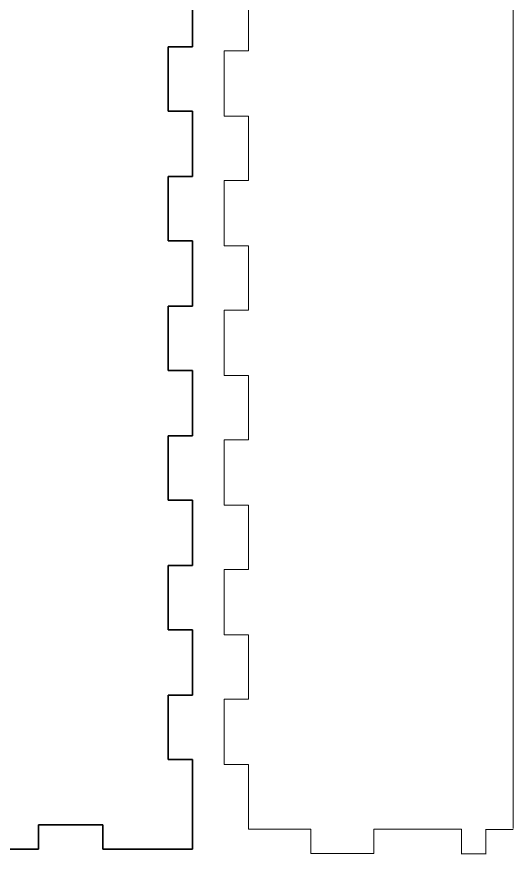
# Model space of a CAD drawing. Header units: millimetres. Extents: x -423 to 44, y -358 to 68.
# Drawn here: x -239 to -177.7, y -358.3 to -255 of the extents above; entities that cross this region are included whole.
import ezdxf

# ---------------------------------------------------------------- set-up
doc = ezdxf.new("R2010")
doc.units = ezdxf.units.MM
doc.header["$MEASUREMENT"] = 0
doc.layers.add('Capa 1', color=7, linetype='Continuous')

msp = doc.modelspace()

# ---------------------------------------------------------------- linework, layer by layer
at = {"layer": 'Capa 1', "color": 250, "lineweight": 5}
for points in [[(-177.75, -355.15), (-177.75, -355.15), (-177.75, -155.1), (-177.75, -155.1)], [(-210.4, -251.25), (-210.4, -251.25), (-210.4, -259.175), (-210.4, -259.175)], [(-213.4, -259.175), (-213.4, -259.175), (-213.4, -267.25), (-213.4, -267.25)], [(-210.4, -259.175), (-210.4, -259.175), (-213.4, -259.175), (-213.4, -259.175)], [(-213.4, -267.25), (-213.4, -267.25), (-210.4, -267.25), (-210.4, -267.25)], [(-210.4, -267.25), (-210.4, -267.25), (-210.4, -275.1749), (-210.4, -275.1749)], [(-213.4, -275.1749), (-213.4, -275.1749), (-213.4, -283.25), (-213.4, -283.25)], [(-210.4, -275.1749), (-210.4, -275.1749), (-213.4, -275.1749), (-213.4, -275.1749)], [(-213.4, -283.25), (-213.4, -283.25), (-210.4, -283.25), (-210.4, -283.25)], [(-210.4, -283.25), (-210.4, -283.25), (-210.4, -291.175), (-210.4, -291.175)], [(-213.4, -291.175), (-213.4, -291.175), (-213.4, -299.25), (-213.4, -299.25)], [(-210.4, -291.175), (-210.4, -291.175), (-213.4, -291.175), (-213.4, -291.175)], [(-213.4, -299.25), (-213.4, -299.25), (-210.4, -299.25), (-210.4, -299.25)], [(-210.4, -299.25), (-210.4, -299.25), (-210.4, -307.175), (-210.4, -307.175)], [(-213.4, -307.175), (-213.4, -307.175), (-213.4, -315.25), (-213.4, -315.25)], [(-210.4, -307.175), (-210.4, -307.175), (-213.4, -307.175), (-213.4, -307.175)], [(-213.4, -315.25), (-213.4, -315.25), (-210.4, -315.25), (-210.4, -315.25)], [(-210.4, -315.25), (-210.4, -315.25), (-210.4, -323.175), (-210.4, -323.175)], [(-213.4, -323.175), (-213.4, -323.175), (-213.4, -331.25), (-213.4, -331.25)], [(-210.4, -323.175), (-210.4, -323.175), (-213.4, -323.175), (-213.4, -323.175)], [(-213.4, -331.25), (-213.4, -331.25), (-210.4, -331.25), (-210.4, -331.25)], [(-210.4, -331.25), (-210.4, -331.25), (-210.4, -339.175), (-210.4, -339.175)], [(-213.4, -339.175), (-213.4, -339.175), (-213.4, -347.25), (-213.4, -347.25)], [(-210.4, -339.175), (-210.4, -339.175), (-213.4, -339.175), (-213.4, -339.175)], [(-213.4, -347.25), (-213.4, -347.25), (-210.4, -347.25), (-210.4, -347.25)], [(-210.4, -347.25), (-210.4, -347.25), (-210.4, -355.25), (-210.4, -355.25)], [(-210.4, -355.25), (-210.4, -355.25), (-202.725, -355.25), (-202.725, -355.25)], [(-202.725, -355.25), (-202.725, -355.25), (-202.725, -358.25), (-202.725, -358.25)], [(-194.95, -358.25), (-194.95, -358.25), (-194.95, -355.25), (-194.95, -355.25)], [(-194.95, -355.25), (-194.95, -355.25), (-184.125, -355.25), (-184.125, -355.25)], [(-184.125, -355.25), (-184.125, -355.25), (-184.125, -358.325), (-184.125, -358.325)], [(-181.1, -355.225), (-181.1, -355.225), (-181.1, -358.3), (-181.1, -358.3)], [(-181.075, -355.275), (-181.075, -355.275), (-177.725, -355.275), (-177.725, -355.275)], [(-202.725, -358.25), (-202.725, -358.25), (-194.95, -358.25), (-194.95, -358.25)], [(-184.1, -358.275), (-184.1, -358.275), (-181.125, -358.275), (-181.125, -358.275)]]:
    msp.add_open_spline(points, degree=3, dxfattribs=at)
at = {"layer": 'Capa 1', "color": 250, "lineweight": 35}
for points in [[(-217.325, -258.6999), (-217.325, -258.6999), (-217.325, -250.625), (-217.325, -250.625)], [(-220.325, -258.6999), (-220.325, -258.6999), (-217.325, -258.6999), (-217.325, -258.6999)], [(-220.325, -266.625), (-220.325, -266.625), (-220.325, -258.6999), (-220.325, -258.6999)], [(-217.325, -266.625), (-217.325, -266.625), (-220.325, -266.625), (-220.325, -266.625)], [(-217.325, -274.7), (-217.325, -274.7), (-217.325, -266.625), (-217.325, -266.625)], [(-220.325, -274.7), (-220.325, -274.7), (-217.325, -274.7), (-217.325, -274.7)], [(-220.325, -282.625), (-220.325, -282.625), (-220.325, -274.7), (-220.325, -274.7)], [(-217.325, -282.625), (-217.325, -282.625), (-220.325, -282.625), (-220.325, -282.625)], [(-217.325, -290.7), (-217.325, -290.7), (-217.325, -282.625), (-217.325, -282.625)], [(-220.325, -290.7), (-220.325, -290.7), (-217.325, -290.7), (-217.325, -290.7)], [(-220.325, -298.625), (-220.325, -298.625), (-220.325, -290.7), (-220.325, -290.7)], [(-217.325, -298.625), (-217.325, -298.625), (-220.325, -298.625), (-220.325, -298.625)], [(-217.325, -306.7), (-217.325, -306.7), (-217.325, -298.625), (-217.325, -298.625)], [(-220.325, -306.7), (-220.325, -306.7), (-217.325, -306.7), (-217.325, -306.7)], [(-220.325, -314.625), (-220.325, -314.625), (-220.325, -306.7), (-220.325, -306.7)], [(-217.325, -314.625), (-217.325, -314.625), (-220.325, -314.625), (-220.325, -314.625)], [(-217.325, -322.7), (-217.325, -322.7), (-217.325, -314.625), (-217.325, -314.625)], [(-220.325, -322.7), (-220.325, -322.7), (-217.325, -322.7), (-217.325, -322.7)], [(-220.325, -330.625), (-220.325, -330.625), (-220.325, -322.7), (-220.325, -322.7)], [(-217.325, -330.625), (-217.325, -330.625), (-220.325, -330.625), (-220.325, -330.625)], [(-217.325, -338.7), (-217.325, -338.7), (-217.325, -330.625), (-217.325, -330.625)], [(-220.325, -338.7), (-220.325, -338.7), (-217.325, -338.7), (-217.325, -338.7)], [(-220.325, -346.625), (-220.325, -346.625), (-220.325, -338.7), (-220.325, -338.7)], [(-217.325, -346.625), (-217.325, -346.625), (-220.325, -346.625), (-220.325, -346.625)], [(-217.325, -354.7), (-217.325, -354.7), (-217.325, -346.625), (-217.325, -346.625)], [(-236.325, -354.7), (-236.325, -354.7), (-228.4, -354.7), (-228.4, -354.7)], [(-236.325, -357.7), (-236.325, -357.7), (-236.325, -354.7), (-236.325, -354.7)], [(-228.4, -354.7), (-228.4, -354.7), (-228.4, -357.7), (-228.4, -357.7)], [(-217.325, -357.7), (-217.325, -357.7), (-217.325, -354.7), (-217.325, -354.7)], [(-244.4, -357.7), (-244.4, -357.7), (-236.325, -357.7), (-236.325, -357.7)], [(-228.4, -357.7), (-228.4, -357.7), (-220.325, -357.7), (-220.325, -357.7)], [(-220.325, -357.7), (-220.325, -357.7), (-217.325, -357.7), (-217.325, -357.7)]]:
    msp.add_open_spline(points, degree=3, dxfattribs=at)

doc.saveas('drawing.dxf')
